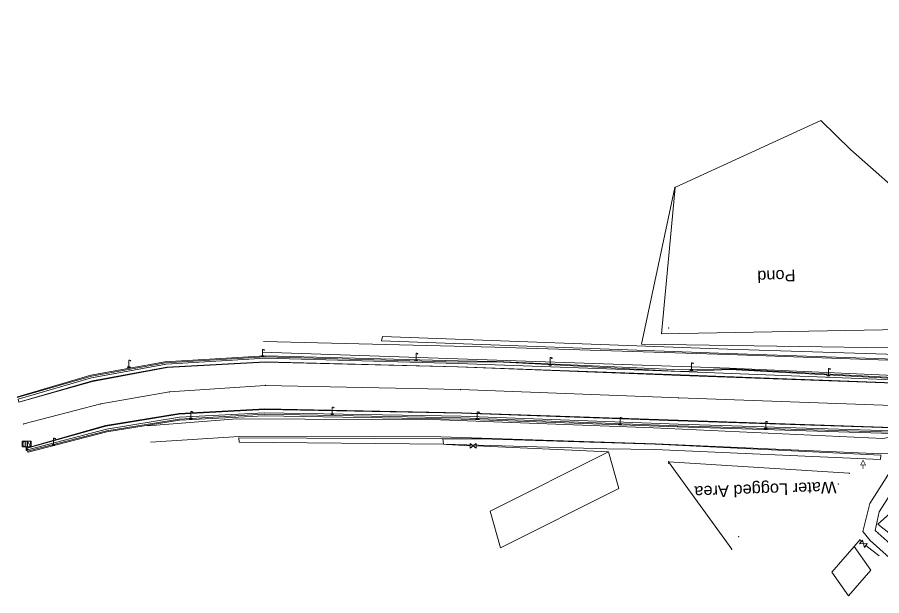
# Model space of a CAD drawing. Header units: metres. Extents: x 593168 to 611286, y 3401475 to 3412398.
# Drawn here: x 607963.8 to 608148, y 3403171.5 to 3403294.7 of the extents above; entities that cross this region are included whole.
import ezdxf
from ezdxf.enums import TextEntityAlignment as Align

# ---------------------------------------------------------------- set-up
doc = ezdxf.new("R2010")
doc.units = ezdxf.units.M
doc.header["$MEASUREMENT"] = 0
for name, color, linetype, lineweight in [('Cart Track', 34, 'Continuous', 0), ('Compound Wall', 251, 'Continuous', 0), ('Fence', 251, 'F-LINE', 0), ('Footpath', 251, 'Continuous', 0), ('Gate', 251, 'Continuous', 0), ('Lamp_Post', 251, 'Continuous', 0), ('Name Board', 251, 'Continuous', 0), ('Pond Bottom', 5, 'Continuous', 0), ('Pond Top', 5, 'Continuous', 0), ('Residential Building Pucca', 251, 'Continuous', 0), ('Retaining Wall', 251, 'Continuous', 0), ('Sign Board', 251, 'Continuous', 0), ('Subroad Centre', 34, 'Continuous', 0), ('Subroad Edge', 34, 'Continuous', 0), ('Water Logged Area', 5, 'Continuous', 0), ('Wing Wall', 7, 'Continuous', 0)]:
    doc.layers.add(name, color=color, linetype=linetype, lineweight=lineweight)
doc.styles.add('NB', font='swissbo.ttf', dxfattribs={"height": 1.5})
doc.styles.get("Standard").update_dxf_attribs({"font": 'arial_0.ttf'})
doc.linetypes.add('F-LINE', pattern='A,0.6,["X",Standard,S=0.3,R=0,X=0,Y=-0.15],0.1', length=0.7)

# ---------------------------------------------------------------- blocks, each defined once
blk = doc.blocks.new('GT')
at = {"layer": 'Gate'}
for p, q in [((-0.5, -0.5), (-0.5, 0.5)), ((-0.5, 0.5), (0.5, -0.5)), ((0.5, 0.5), (0.5, -0.5))]:
    blk.add_line(p, q, dxfattribs=at)
blk.add_lwpolyline([(0.5, 0.5), (-0.5, -0.5)], dxfattribs=at)
blk = doc.blocks.new('LP')
for points in [[(0, 0), (0, 1.5)], [(0.25, 1.35), (0.44, 1.35)]]:
    blk.add_lwpolyline(points)
for centre, radius, start, end in [((0.07, 0.99), 0.519, 57.6425, 97.3165), ((0.34, 1.33), 0.094, 11.7012, 168.0476)]:
    blk.add_arc(centre, radius, start, end)
at = {"extrusion": (0, 0, -1)}
blk.add_ellipse((0, 0.01), major_axis=(0.308, 0), ratio=0.400495, dxfattribs=at)
blk.add_ellipse((0.35, 1.36), major_axis=(0.0017, 0.0438), ratio=0.461056, start_param=1.74022, end_param=4.575836)
blk = doc.blocks.new('NB')
for p, q in [((-0.98, 0.82), (-0.98, 1.98)), ((-0.98, 1.98), (0.98, 1.98)), ((0.98, 1.98), (0.98, 0.82)), ((-0.98, 0.82), (0.98, 0.82)), ((-0.13, 0.82), (-0.13, 0)), ((-0.13, 0), (0.13, 0)), ((0.13, 0.82), (0.13, 0))]:
    blk.add_line(p, q)
at = {"style": 'NB', "width": 1.025371}
blk.add_text('NB', height=0.988, rotation=180, dxfattribs=at).set_placement((0, 1.39), align=Align.MIDDLE)
blk = doc.blocks.new('TSB')
at = {"const_width": 0.132}
blk.add_lwpolyline([(-0.51, 0.84), (0.54, 0.84), (0, 1.85)], close=True, dxfattribs=at)
at = {"const_width": 0.142}
blk.add_lwpolyline([(0, 0.84), (0, 0)], dxfattribs=at)

msp = doc.modelspace()

# ---------------------------------------------------------------- linework, layer by layer
at = {"layer": 'Cart Track'}
for points in [[(608155.7749, 3403202.3298, 262.5182), (608147.5102, 3403189.3473, 261.7464), (608146.6457, 3403185.3699, 261.7324), (608156.8792, 3403176.2498, 261.7964)], [(608156.4882, 3403173.4245, 261.8064), (608145.5294, 3403183.2164, 261.7974), (608144.0043, 3403185.1179, 261.7384), (608145.4811, 3403191.1144, 261.7654), (608152.3055, 3403201.8265, 262.5242)]]:
    msp.add_polyline3d(points, dxfattribs=at)
at = {"layer": 'Compound Wall'}
for points in [[(608055.3061, 3403203.674, 262.3572), (608060.3228, 3403203.4351, 262.2802)], [(608061.6081, 3403203.3907, 261.8064), (608089.7921, 3403202.1056, 265.2474)], [(608150.9864, 3403190.0381, 263.115), (608147.1702, 3403186.7076, 263.24), (608156.9661, 3403178.9907, 263.7188)], [(608142.149, 3403181.9551, 264.1227), (608143.3984, 3403183.4319, 263.7838), (608143.6091, 3403182.9379, 263.3569)], [(608144.6329, 3403182.1786, 263.128), (608147.5155, 3403179.953, 264.2107)]]:
    msp.add_polyline3d(points, dxfattribs=at)
at = {"layer": 'Fence'}
msp.add_lwpolyline([(608183.2541, 3403223.8035), (608183.3466, 3403229.4604), (608141.3444, 3403266.5295), (608135.0524, 3403272.7225), (608103.9702, 3403258.4457), (608096.8696, 3403225.0671)], close=True, dxfattribs=at)
at = {"layer": 'Footpath'}
for points in [[(608262.2481, 3403294.6937, 273.5929), (608262.8459, 3403294.435, 273.566), (608253.1776, 3403277.2103, 273.39), (608240.6065, 3403257.3496, 272.6442), (608232.9567, 3403247.6993, 272.1374), (608225.7008, 3403240.2049, 271.6625), (608216.7203, 3403232.7385, 271.1836), (608207.0332, 3403226.9785, 270.8627), (608195.9018, 3403222.4013, 270.4389), (608182.2282, 3403219.2103, 270.042), (608171.524, 3403217.7894, 269.6731), (608150.5142, 3403216.8151, 268.9003), (608105.1487, 3403218.5419, 267.5757), (608057.7415, 3403220.208, 265.9692), (608016.6418, 3403221.2859, 264.5486), (607995.6613, 3403220.1804, 263.9758), (607979.833, 3403217.2333, 263.4819), (607964.1697, 3403212.6899, 263.002), (607963.9772, 3403213.3709, 263.042)], [(607963.9772, 3403213.3709, 263.042), (607979.6219, 3403217.8851, 263.5039), (607995.5133, 3403220.8107, 263.9328), (608016.7025, 3403222.0557, 264.5696), (608057.752, 3403220.919, 265.9932), (608105.1098, 3403219.2154, 267.5797), (608150.5909, 3403217.4897, 268.9153), (608171.3618, 3403218.5642, 269.6481), (608182.1563, 3403219.9131, 270.007), (608195.7025, 3403223.1057, 270.4319), (608206.6535, 3403227.5622, 270.8477), (608216.2181, 3403233.2011, 271.1647), (608225.3881, 3403240.7858, 271.6755), (608232.4182, 3403248.1042, 272.1364), (608239.9959, 3403257.7438, 272.6492), (608252.523, 3403277.5856, 273.382), (608262.2481, 3403294.6937, 273.5929)], [(608271.2755, 3403289.8316, 273.532), (608261.4243, 3403272.4797, 273.1071), (608248.9243, 3403251.9119, 272.8462), (608241.3149, 3403241.8246, 272.4613), (608232.2431, 3403232.2369, 272.0704), (608222.8331, 3403224.2528, 271.6745), (608211.7101, 3403217.5503, 271.2716), (608200.1689, 3403213.0134, 270.8218), (608183.2124, 3403209.2307, 270.1739), (608171.993, 3403207.9347, 269.841), (608150.2249, 3403207.207, 268.9053), (608104.5743, 3403208.7536, 267.5857), (608058.5163, 3403210.3888, 265.9982), (608016.5808, 3403211.1435, 264.4546), (607998.2513, 3403210.1815, 263.9508), (607982.6687, 3403207.6257, 263.4719), (607965.9533, 3403202.918, 263.005), (607966.0101, 3403202.5417, 263.003)], [(607966.0101, 3403202.5417, 263.003), (607982.8211, 3403206.9616, 263.4699), (607998.3614, 3403209.5303, 263.9818), (608016.5145, 3403210.3954, 264.4586), (608058.4231, 3403209.7098, 265.9962), (608104.6192, 3403208.0059, 267.5637), (608150.2685, 3403206.6202, 268.9013), (608171.9933, 3403207.1947, 269.85), (608183.2036, 3403208.4033, 270.1859), (608200.4409, 3403212.2859, 270.8547), (608212.0422, 3403216.885, 271.2906), (608223.2813, 3403223.6294, 271.6935), (608232.7888, 3403231.6766, 272.1124), (608241.9429, 3403241.4868, 272.4933), (608249.5149, 3403251.4802, 272.8662), (608262.01, 3403272.0028, 273.415), (608271.8725, 3403289.4461, 273.525), (608271.2755, 3403289.8316, 273.532)]]:
    msp.add_polyline3d(points, dxfattribs=at)
msp.add_polyline3d([(608011.0732, 3403204.172, 262.4462), (608010.9934, 3403205.14, 262.4432), (608054.5145, 3403204.9093, 262.5512), (608054.6115, 3403203.7513, 262.4852)], close=True, dxfattribs=at)
at = {"layer": 'Pond Top'}
for p in [(608103.986, 3403258.439, 263.126), (608101.108, 3403227.284, 262.04)]:
    msp.add_point(p, dxfattribs=at)
at = {"layer": 'Residential Building Pucca'}
for points in [[(608066.7697, 3403181.6664, 265.6503), (608091.97, 3403194.2792, 264.1957), (608089.7921, 3403202.1056, 265.2474), (608064.5582, 3403189.4761, 265.2474)], [(608137.3823, 3403176.5189, 264.1007), (608142.149, 3403181.9551, 264.1227), (608145.6876, 3403176.9088, 264.7325), (608140.9209, 3403171.4727, 264.7325)]]:
    msp.add_polyline3d(points, close=True, dxfattribs=at)
at = {"layer": 'Retaining Wall'}
msp.add_polyline3d([(608041.4367, 3403225.7573, 262.7111), (608041.6514, 3403226.6989, 262.8121), (608115.1859, 3403224, 262.3022), (608164.8728, 3403222.4444, 262.6102), (608163.4524, 3403221.4247, 262.6481), (608115.2315, 3403223.0457, 262.3572)], close=True, dxfattribs=at)
msp.add_polyline3d([(608099.765, 3403203.7334, 262.6381), (608062.6991, 3403204.8974, 262.5582), (608054.5145, 3403204.9093, 262.5512), (608054.6113, 3403203.7499, 262.4862), (608089.4548, 3403202.728, 263.9658), (608099.7051, 3403202.6479, 262.5982), (608147.7721, 3403200.4594, 262.6761), (608147.8311, 3403201.4303, 262.7301), (608099.765, 3403203.7334, 262.6381)], dxfattribs=at)
at = {"layer": 'Subroad Centre'}
msp.add_polyline3d([(607965.1989, 3403208.0712, 262.9121), (607981.6154, 3403212.3424, 263.267), (607996.2239, 3403214.8717, 263.6748), (608016.6602, 3403216.2849, 264.2577), (608058.2991, 3403215.3799, 265.7472), (608104.7791, 3403213.5954, 267.3178), (608150.3206, 3403212.0057, 268.7004)], dxfattribs=at)
for p in [(607996.224, 3403214.872, 263.675), (608016.66, 3403216.285, 264.258), (608058.299, 3403215.38, 265.747), (608104.779, 3403213.595, 267.318), (607981.615, 3403212.342, 263.267), (607965.199, 3403208.071, 262.912)]:
    msp.add_point(p, dxfattribs=at)
at = {"layer": 'Subroad Edge'}
for points in [[(607991.5828, 3403207.6739, 262.5082), (608010.579, 3403209.1406, 262.5682), (608054.0305, 3403208.9476, 262.7471), (608099.3886, 3403207.2536, 262.7641), (608148.2377, 3403204.9335, 262.6671), (608167.6973, 3403208.3614, 262.8211), (608187.4112, 3403209.7096, 263.029), (608201.7414, 3403213.8774, 263.206), (608226.8902, 3403227.705, 263.5189), (608236.8863, 3403237.3305, 263.6349), (608255.9604, 3403265.2634, 263.8848), (608261.8683, 3403275.0436, 264.0097)], [(608016.2693, 3403225.6129, 262.8221), (608065.5933, 3403224.4532, 262.4402), (608115.317, 3403222.844, 262.2663), (608163.3026, 3403221.1383, 262.5052), (608189.3667, 3403224.1433, 262.8181), (608189.6866, 3403224.1365, 262.8252)], [(608189.5643, 3403216.9248, 263.067), (608188.6611, 3403217.7611, 263.007), (608186.5857, 3403219.0076, 262.9321), (608163.3982, 3403217.7806, 262.7051), (608115.6155, 3403219.9451, 262.4192), (608066.0218, 3403221.6268, 262.6461), (608015.9883, 3403223.3876, 262.6261)], [(607964.1608, 3403212.6713, 262.8761), (607979.834, 3403217.1213, 263.294), (607995.7208, 3403220.062, 263.6778), (608016.6369, 3403221.2064, 264.2707), (608057.6405, 3403220.2001, 265.6843), (608105.1787, 3403218.4063, 267.3208), (608150.5734, 3403216.7799, 268.6214)], [(607966.9332, 3403203.2896, 262.6911), (607982.6064, 3403207.7395, 263.109), (607998.3119, 3403210.3016, 263.5929), (608016.5608, 3403211.2616, 264.2377), (608058.5208, 3403210.4655, 265.7392), (608104.6204, 3403208.8353, 267.2698), (608150.3082, 3403207.3212, 268.6074)], [(607992.1956, 3403204.1988, 262.3452), (608011.0818, 3403205.3988, 262.4042), (608054.0734, 3403205.3135, 262.5102), (608099.8078, 3403203.8545, 262.5432), (608147.8916, 3403201.6975, 262.6291), (608152.3055, 3403201.8265, 262.5242), (608155.7749, 3403202.3298, 262.5182), (608168.4667, 3403205.3222, 262.8141), (608187.7693, 3403205.4876, 263.023), (608202.3037, 3403209.9878, 262.8491), (608216.9488, 3403199.011, 262.3542), (608241.2699, 3403176.4045, 262.0843)]]:
    msp.add_polyline3d(points, dxfattribs=at)
at = {"layer": 'Water Logged Area'}
for points in [[(608103.9857, 3403258.4395, 263.126), (608101.108, 3403227.2839, 262.0403), (608183.5967, 3403228.7517, 260.7177)], [(608116.0539, 3403181.3855, 261.2376), (608102.6142, 3403200.0134, 262.1943), (608141.0889, 3403197.5664, 261.7704)]]:
    msp.add_polyline3d(points, dxfattribs=at)
for p in [(608102.599, 3403228.523, 260.5), (608102.614, 3403200.013, 262.194), (608102.64, 3403199.678, 261.487), (608141.089, 3403197.566, 261.77), (608138.756, 3403195.273, 260.791), (608117.544, 3403184.017, 260.027), (608116.054, 3403181.385, 261.238)]:
    msp.add_point(p, dxfattribs=at)
at = {"layer": 'Wing Wall'}
for points in [[(608150.5016, 3403217.7107, 269.7001), (608115.7206, 3403219.6483, 262.6591), (608105.1098, 3403219.2154, 267.5797), (608066.0425, 3403221.2848, 262.8671), (608057.7582, 3403221.242, 266.7699), (608016.6417, 3403222.3765, 265.3703), (607995.3936, 3403221.0849, 264.7545), (607979.6057, 3403218.2156, 264.2767), (607963.8168, 3403213.68, 263.8128), (607963.8652, 3403213.8295, 263.8108), (607979.4627, 3403218.4794, 264.2867), (607995.2931, 3403221.2698, 264.7615), (608016.6079, 3403222.6039, 265.3583), (608057.7475, 3403221.5163, 266.7689), (608065.9695, 3403221.3618, 262.8691), (608105.2955, 3403219.624, 268.3925), (608115.6736, 3403219.8148, 262.6181), (608150.494, 3403217.9443, 269.7131)], [(608150.3572, 3403206.286, 269.7391), (608104.539, 3403207.6904, 268.3105), (608104.4727, 3403207.44, 268.2985), (608150.2203, 3403206.0418, 269.7311)]]:
    msp.add_polyline3d(points, dxfattribs=at)
msp.add_polyline3d([(608104.4727, 3403207.44, 268.2985), (608058.3734, 3403209.0851, 266.7519), (608016.4509, 3403209.8232, 265.3384), (607998.3762, 3403208.8924, 264.7185), (607982.9273, 3403206.3849, 264.2437), (607966.1591, 3403202.0309, 263.8168), (607966.0037, 3403202.2811, 263.8218), (607982.8781, 3403206.5804, 264.2357), (607998.327, 3403209.088, 264.7105), (608016.4066, 3403210.1448, 265.3384), (608058.3025, 3403209.3804, 266.7529), (608104.539, 3403207.6904, 268.3105)], close=True, dxfattribs=at)

# ---------------------------------------------------------------- block references
at = {"layer": 'Gate', "yscale": 0.9997078268772032}
for p, xscale, zscale, rotation in [((608060.9655, 3403203.4129, 156.3202), 1.286064574673452, 1.286064574673452, 358.345871878633), ((608144.121, 3403182.5582, 156.3202), 1.274680404117321, 1.274680404117321, 323.3458718814965)]:
    msp.add_blockref('GT', p, dxfattribs=dict(at, xscale=xscale, zscale=zscale, rotation=rotation))
at = {"layer": 'Lamp_Post', "xscale": 0.9997078269177826, "yscale": 0.9997078269177826, "zscale": 0.9997078269177826}
for p in [(608016.0887, 3403222.4477, 266.392), (608048.8045, 3403221.6264, 267.2308), (608077.3847, 3403220.6898, 268.1905), (607987.6024, 3403220.1258, 264.8615), (608107.4799, 3403219.5873, 269.2082), (608136.6482, 3403218.3815, 270.2019), (608030.9205, 3403210.1153, 267.5107), (608000.8242, 3403209.1959, 266.628), (608061.8496, 3403209.1434, 267.4677), (608092.2632, 3403207.9616, 269.2532), (608123.3251, 3403207.0962, 271.0427), (607971.5498, 3403203.5648, 264.2677)]:
    msp.add_blockref('LP', p, dxfattribs=at)
at = {"layer": 'Name Board', "xscale": 0.9997078269177826, "yscale": 0.9997078269177826, "zscale": 0.9997078269177826}
msp.add_blockref('NB', (607965.815, 3403202.3985, 263.014), dxfattribs=at)
at = {"layer": 'Sign Board', "xscale": 0.9997078269177826, "yscale": 0.9997078269177826, "zscale": 0.9997078269177826}
msp.add_blockref('TSB', (608144.041, 3403198.4898, 264.7935), dxfattribs=at)

# ---------------------------------------------------------------- texts
at = {"layer": 'Pond Bottom'}
msp.add_text('Pond', height=2.5, rotation=181.940121, dxfattribs=at).set_placement((608129.6192, 3403240.9585, 264.4126))
at = {"layer": 'Water Logged Area'}
msp.add_text('Water Logged Area', height=2.5, rotation=181.940121, dxfattribs=at).set_placement((608138.3189, 3403195.8014))

doc.saveas('drawing.dxf')
